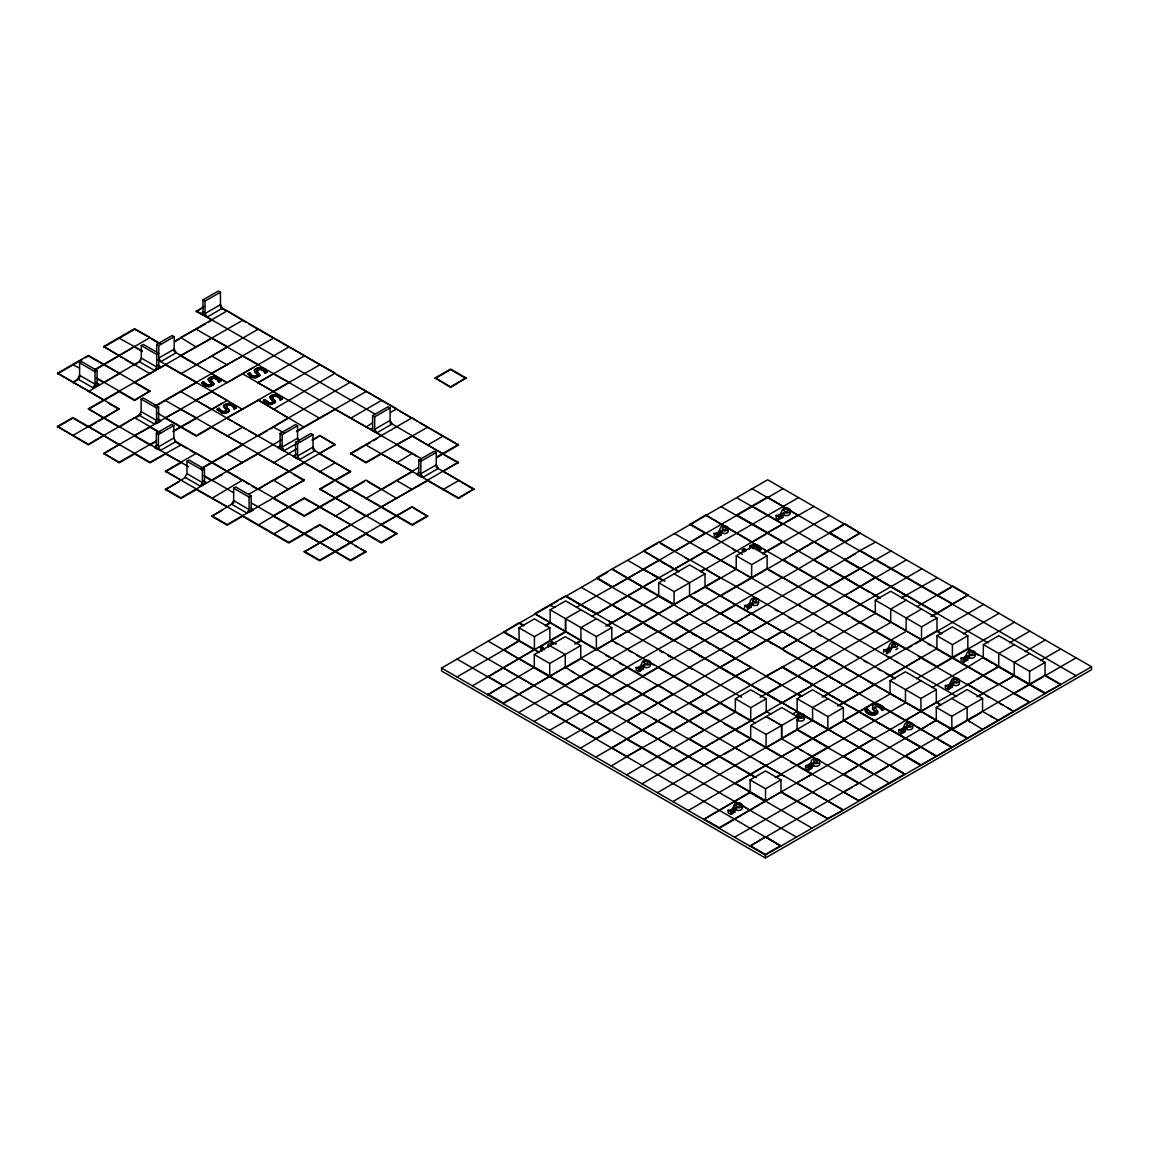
<?xml version="1.0" encoding="UTF-8"?>
<svg xmlns="http://www.w3.org/2000/svg" width="1149" height="1149" viewBox="0 0 1149 1149"><rect width="100%" height="100%" fill="white"/><g stroke="black" fill="none" stroke-linecap="round" stroke-linejoin="round"><path stroke-width="1.5" d="M534.299 685.738L503.348 667.986M531.111 684.014L673.113 765.277L906.058 631.375L906.144 617.975L921.57 609.071M642.262 747.468L611.196 765.995M719.848 530.307L719.892 531.628M811.093 763.74L811.639 762.462C809.657 759.618 814.454 758.139 816.594 758.8A4.653 2.686 0 0 1 819.783 760.638C820.07 765.765 813.09 762.031 810.892 764.746L812.242 765.521L812.242 768.049L810.921 768.81L809.557 768.035M950.855 683.037L952.104 681.242M213.757 383.852L212.953 385.489L209.664 386.682A5.601 3.232 0 0 1 206.504 386.366C202.827 386.739 200.371 379.989 203.962 382.574M229.168 410.566L228.364 412.204L225.089 413.396A5.601 3.232 0 0 1 221.929 413.08L217.118 409.374L219.1 408.225L221.326 411.385L225.85 411.73L226.583 409.949L223.653 406.602M259.918 375.694L256.988 370.94M275.343 402.409L275.444 401.662M211.272 383.752L209.463 385.375L207.079 385.188L203.962 382.272M257.534 374.861C255.868 377.533 251.301 375.953 250.223 373.368M272.959 401.561C269.426 406.904 265.721 396.922 263.38 400.771C265.606 397.971 271.265 407.55 272.844 401.044L269.914 397.698M874.734 708.272C878.253 703.116 881.613 712.351 884.313 709.378L883.179 706.549L879.502 704.481A5.601 3.232 0 0 0 876.342 704.165C870.741 704.222 872.407 708.904 875.351 711.217C871.373 716.531 868.098 706.635 865.254 709.694L865.254 711.188C867.639 715.238 874.82 717.206 877.85 712.983L877.161 711.217M210.655 379.63L213.7 378.265L217.204 379.744M256.916 370.739L259.961 369.36L263.48 370.854M272.342 397.439L274.194 395.845L276.679 396.032L279.595 398.028L280.37 400.154L282.439 398.66L280.255 399.78M208.156 379.357C210.454 375.867 215.911 376.685 218.827 378.998M223.581 406.071L224.012 404.994C227.717 401.906 234.109 403.629 236.177 407.866L234.109 409.058L233.807 407.794M254.417 370.452L254.863 369.389C257.333 367.22 261.196 367.465 263.911 369.03C268.823 369.763 265.39 376.283 264.169 371.314M269.843 397.166C272.428 393.375 278.489 394.624 281.347 397.525M92.968 387.759L95.022 384.197L79.611 375.292L77.558 378.854L92.968 387.759L99.144 384.197L96.056 382.416M200.343 486.156L202.396 482.594L186.985 473.69L184.917 477.252L200.343 486.156L206.518 482.594L203.43 480.813M213.642 384.312L209.664 386.38A5.601 3.232 0 0 1 206.504 386.064L201.693 382.66M229.068 411.026L225.089 413.094A5.601 3.232 0 0 1 221.929 412.778L217.118 409.374M259.918 375.407L255.94 377.777A5.601 3.232 0 0 1 252.78 377.461C249.089 377.834 246.633 371.084 250.223 373.669C251.028 376.499 257.491 378.093 257.433 374.33L257.003 373.755M275.343 402.121L271.351 404.491A5.601 3.232 0 0 1 268.191 404.175L263.38 400.47M749.694 547.341L749.55 549.15M872.622 707.281L872.479 709.091L874.877 711.619M720.868 532.748L719.518 531.973C721.716 529.272 728.696 532.992 728.409 527.879A4.653 2.686 0 0 0 725.22 526.027C717.637 524.504 722.032 533.567 714.233 533.409L714.233 535.937L716.976 537.517L718.312 536.755L718.312 534.228L716.962 533.452L720.868 532.748L720.868 535.276L716.962 535.98L718.312 536.755M642.822 666.851L641.472 666.075C643.67 663.361 650.65 667.095 650.363 661.968A4.653 2.686 0 0 0 647.174 660.129C639.591 658.607 643.986 667.655 636.187 667.512L636.187 670.025L638.945 671.619L640.266 670.858L640.266 668.33L638.916 667.555L642.822 666.851L642.822 669.379L638.916 670.068L640.266 670.858M780.099 517.323L781.464 518.113L782.785 517.337L782.785 514.809L781.435 514.034L783.776 512.684C785.945 513.603 790.957 513.201 790.325 509.941A4.653 2.686 0 0 0 787.137 508.088C779.553 506.565 783.948 515.628 776.149 515.47L776.149 517.998L778.893 519.578L780.228 518.817L780.099 514.795L778.878 515.513L780.228 516.289L778.893 517.064L776.149 515.47M733.766 807.201L734.886 806.067M897.9 648.18L895.89 649.716M904.766 725.909L904.392 727.848M967.745 657.343L966.381 656.567C968.578 653.867 975.558 657.587 975.271 652.46A4.653 2.686 0 0 0 972.083 650.621C964.499 649.099 968.894 658.147 961.095 658.004L961.095 660.517L963.853 662.111L965.174 661.35L965.174 658.822L963.824 658.047L965.059 657.329L966.41 658.118L967.745 657.343L967.745 659.871L966.41 660.632L965.059 659.856L965.059 657.329M259.645 375.852L255.94 377.475A5.601 3.232 0 0 1 252.78 377.159L247.969 373.755M275.071 402.567L271.351 404.189A5.601 3.232 0 0 1 268.191 403.873L263.868 401.145M548.403 645.566L547.642 647.361M211.028 384.254L208.299 385.13L204.364 383.019M226.454 410.969L222.504 411.601L219.387 408.987M752.049 547.843C756.157 543.678 758.527 552.468 761.385 549.437L760.25 546.608L756.573 544.54A5.601 3.232 0 0 0 753.414 544.224L749.694 545.861L750.283 548.576M254.863 369.676C258.554 366.603 264.615 368.355 267.028 372.247M224.012 405.295L229.814 403.816L235.085 406.43M272.6 396.979C275.286 394.753 279.796 396.979 280.37 400.154M757.722 604.948L758.8 602.478M103.769 399.924L57.551 373.238L88.401 355.429L150.031 391.019L134.62 400.513L119.194 391.622L89.895 408.527M122.282 357.784L103.769 346.495L134.62 328.7L160.831 343.824M57.551 373.842L82.225 359.594M85.313 357.813L88.401 356.032L119.194 373.21M103.769 347.099L134.62 329.289L150.031 337.605L94.563 369.676M79.611 377.662L79.611 362.825L81.665 361.633L97.09 370.538L97.09 385.389M202.985 314.74L202.985 299.903L218.411 290.999L220.464 292.191L220.464 307.027M202.985 299.903L205.039 301.095L220.464 292.191M211.718 319.795L196.307 311.48L204.019 306.438M72.976 382.143L79.137 378.581L72.976 382.746M94.563 370.28L134.62 346.495M196.307 311.48L202.468 307.918M79.611 362.825L95.022 371.73L97.09 370.538M141.298 345.605L143.352 344.427L158.777 353.332L156.724 354.51L141.298 345.605L141.298 358.804M200.931 313.562L204.019 311.781M156.724 352.671L156.724 344.427L172.135 335.522L174.203 336.714L174.203 351.551M156.724 344.427L158.777 345.605L174.203 336.714M140.781 360.743L88.344 391.622M174.705 341.152L227.143 310.891L245.656 322.165M105.306 381.827L119.194 373.813M125.356 359.565L134.62 364.908L137.693 363.127M174.705 341.756L179.345 339.084M205.556 323.946L180.881 337.605L196.307 347.099M208.644 322.165L211.718 320.384M57.45 426.437L72.875 417.532L103.827 435.399L88.401 444.893L57.45 426.437L88.401 444.304L141.14 413.97M160.831 432.871L134.62 417.733L119.194 427.227L88.344 408.829L242.568 320.384M57.45 427.026L72.875 418.121L88.301 427.026M134.62 382.114L165.456 364.908L196.307 382.114M180.881 355.4L211.718 338.194L227.143 346.495M72.976 435.399L119.194 408.829L99.144 420.994M96.056 377.662L134.62 399.924L150.031 391.019M96.056 422.775L88.344 427.227L88.301 426.437M180.881 356.003L196.307 364.908L205.556 359.565M208.644 357.784L227.143 347.099M141.14 412.319L141.14 399.12L143.194 397.942L158.619 406.847L158.619 421.683M154.655 406.157L273.419 338.194M136.156 417.432L140.781 414.76M157.743 404.965L196.307 382.718M211.718 373.21L242.568 356.003L257.994 364.305M141.14 399.12L156.566 408.024L158.619 406.847M201.693 382.962L203.675 381.525M220.752 380.85C214.964 383.249 223.409 381.727 219.66 379.429M180.881 462.257L165.456 453.941L150.031 462.846L134.62 453.941L119.194 462.846L103.769 453.352L288.83 347.099M103.769 453.941L119.194 444.448M134.62 435.543L150.031 427.227L159.294 432.57M156.207 423.665L160.831 420.994M165.456 417.733L180.881 409.417L196.307 417.733M196.307 399.924L211.718 391.622L227.143 400.513L173.169 431.09M228.694 381.827L253.369 367.579M247.969 374.057L250.065 372.693M156.365 448.096L156.365 433.259L171.775 424.354L173.844 425.547L173.844 438.731M156.365 433.259L158.418 434.437L173.844 425.547M264.845 373.368L267.028 371.946M103.769 453.352L119.194 462.257L156.207 440.886M134.62 436.132L150.031 445.036L156.207 441.475M173.169 431.679L196.307 418.322M196.307 400.513L211.718 409.417L222.518 403.184M304.255 356.003L257.994 382.718L273.419 373.813L288.83 382.114M217.118 409.676L219.215 408.297M154.296 446.904L157.384 445.123M233.994 408.987L236.177 407.866M88.344 426.638L150.031 462.257L180.881 445.036L174.705 441.475M157.743 413.281L196.307 435.543L319.681 364.908M165.456 418.322L196.307 436.132L211.718 427.227L242.568 444.448M227.143 417.733L259.53 399.622M257.994 382.718L273.419 391.622L288.83 382.718M180.881 480.067L165.456 471.162L196.307 453.352L241.031 479.765M165.456 471.751L180.881 462.846M186.985 474.422L186.985 461.223L189.039 460.045L204.465 468.936L204.465 483.786M227.143 506.781L196.307 489.56L180.881 498.465L165.456 489.56L185.506 477.395M200.931 468.49L350.531 382.114L396.793 408.829L390.617 412.39M165.456 489.56L179.345 481.546M202.468 468.189L242.568 445.036M248.744 430.789L257.994 436.132L267.243 430.789M270.331 429.008L288.83 417.733M186.985 461.223L202.396 470.128L204.465 468.936M280.097 448.311L280.097 433.46L295.523 424.556L297.577 425.748L297.577 438.932M280.097 433.46L282.151 434.652L297.577 425.748M165.456 488.971L180.881 497.876L281.132 439.995M296.543 431.09L365.942 391.622M205.556 477.094L211.718 480.655L222.518 474.422M288.83 471.162L257.994 453.941L227.143 471.162M296.543 431.679L335.106 409.417L381.367 435.543M278.044 447.119L281.132 445.338M295.523 457.201L295.523 442.365L310.948 433.46L313.002 434.652L313.002 449.489L350.531 471.751L335.106 480.655L304.255 462.846L274.956 479.765M296.543 443.557L284.205 450.681L282.151 447.119L297.577 438.214L299.63 441.776M295.523 442.365L297.577 443.557L313.002 434.652M296.543 448.9L273.419 462.846M311.968 439.995L319.681 435.543L335.106 444.448L319.681 453.352M313.519 439.694L318.144 437.022M233.664 503.018L233.664 488.181L235.717 486.989L251.143 495.894L251.143 510.731M293.469 456.024L296.543 454.243M435.184 377.935L450.595 369.03L466.02 377.935L450.595 387.428L435.184 377.935L450.595 386.84L466.02 377.935M435.184 378.524L450.595 369.619L466.02 378.524M372.635 430.502L372.635 415.651L388.06 406.746L390.114 407.938L390.114 422.775L443.054 453.941L458.48 445.036L220.981 307.329M372.635 415.651L374.689 416.843L390.114 407.938M311.968 529.632L288.83 542.989L242.568 516.274L227.143 525.179L211.718 516.274L233.319 503.219M248.744 494.314L335.106 444.448M372.118 423.076L365.942 427.227M211.718 516.274L222.518 510.041M251.818 485.998L257.994 489.56L273.419 480.067L288.83 489.56M233.664 488.181L249.074 497.086L251.143 495.894M370.581 429.309L372.635 428.117M211.718 515.671L227.143 524.576L304.255 480.067L273.419 497.876M412.218 471.162L381.367 453.941L365.942 462.846L350.531 453.352L412.218 417.733L416.843 420.994M250.281 511.822L253.369 510.041M350.531 453.941L364.405 445.927M370.581 442.365L365.942 445.036L458.48 497.876L473.905 488.971L458.48 498.465L427.643 480.655L381.367 506.781M373.655 440.584L376.743 438.803M442.911 471.248L458.322 462.343L304.255 551.893L319.681 560.798L365.942 534.084L381.367 542.989L396.793 533.481L381.367 542.385L304.255 497.876L257.994 525.179M335.106 516.274L350.531 506.781L319.681 488.971L350.531 471.162M350.531 453.352L365.942 462.257L427.643 427.227M273.419 515.671L304.255 498.465L350.531 524.576M319.681 489.56L333.555 481.546M443.054 453.941L412.218 436.132L396.793 444.448M174.705 440.886L304.255 515.671L365.942 480.067L396.793 498.465M273.419 498.465L304.255 516.274L364.405 481.546M418.796 474.954L418.796 460.117L434.221 451.212L436.275 452.404L436.275 467.241M418.796 460.117L420.85 461.309L436.275 452.404M165.456 471.162L288.83 542.385L319.681 524.576L365.942 551.893L350.531 560.798L319.681 542.385M418.38 467.6L365.942 498.465M436.735 457L458.48 444.448M315.056 527.851L319.681 525.179L350.531 542.385M382.919 488.67L395.256 481.546M412.218 471.751L396.793 480.655L412.218 489.56M436.735 457.589L441.36 454.918M416.742 473.776L418.796 472.584M304.255 551.893L318.144 543.879M319.681 542.989L350.531 525.179M355.156 510.041L365.942 516.274L370.581 513.603M373.655 511.822L376.743 510.041M304.255 551.29L319.681 560.195L412.218 506.781L427.643 516.274L412.218 525.179L336.643 481.546M381.367 524.576L412.218 506.781M251.818 503.219L350.531 560.195L365.942 551.29M180.881 391.622L412.218 524.576L427.643 515.671M539.154 652.661L503.679 632.18L519.104 622.672L523.743 625.343M741.651 697.213L627.411 631.39L596.417 649.874L534.759 613.638L565.725 595.771L612.101 623.017M783.101 488.67L612.331 587.268L596.906 577.76L612.331 568.856L643.167 587.268M678.872 571.398L643.512 550.859L658.937 541.955L689.888 560.295M705.543 533.452L690.032 524.59L705.543 515.039L767.23 551.261M658.966 542.529L767.676 479.765L1091.55 666.75L1091.55 669.709L765.421 858.001L441.561 671.016L441.561 668.043L558.026 600.798M561.085 599.031L607.72 572.116M612.331 568.856L657.415 543.42M456.972 676.948L519.104 641.085L519.003 627.785L534.414 618.88L549.84 627.785L549.954 641.085L554.68 643.699M545.445 625.875L550.156 623.16L550.184 609.789L565.61 600.884L611.756 627.656L611.871 640.955M503.578 650.047L519.003 640.553M545.445 625.286L550.069 622.614M576.511 607.347L658.865 560.396M767.46 532.719L736.61 514.91L767.561 497.043L798.411 515.441M674.463 551.391L688.366 543.362M674.506 533.553L689.931 542.457L705.543 532.849M519.003 627.785L534.414 636.69L549.84 627.785M581.021 609.789L565.495 618.751L565.495 632.108L539.154 647.318M714.233 533.409L716.976 535.003L718.312 534.228M722.707 532.648L719.518 534.5L720.868 535.276M487.923 676.89L565.495 631.519M591.936 616.252L751.934 524.461M472.397 685.852L534.529 649.386M678.915 571.972L674.291 569.301L705.314 551.391M798.526 497.574L752.035 524.418M541.682 651.325L540.59 648.424L542.658 647.232L544.138 649.817M750.785 721.026L719.906 703.231L657.788 739.094L534.299 667.928L534.299 654.571L565.265 636.69L580.69 645.594L580.805 658.894M596.331 618.751L580.92 627.656L580.92 641.013L576.281 643.684M674.133 605.006L658.707 596.101L658.707 582.744L689.544 564.935L704.969 573.839L705.084 587.139L720.552 596.015L751.618 578.076L702.226 549.61M780.099 514.795L781.464 515.585L782.785 514.809M487.923 694.7L534.299 667.325M574.744 643.986L580.92 640.424M605.81 626.047L658.592 596.173M700.574 571.34L705.199 568.669L720.624 578.162M798.411 514.853L720.854 560.224M487.822 694.757L503.348 685.206M607.361 625.745L627.627 613.451M700.574 571.929L720.768 560.267M753.385 541.438L765.809 534.271M813.952 506.479L767.345 532.791M742.326 551.247L742.326 549.753L744.394 548.561L745.873 551.161M534.299 654.571L549.725 663.476L580.69 645.594M596.446 649.257L596.331 636.56L611.756 627.656M674.018 605.078L674.133 591.649L704.969 573.839M694.255 593.387L736.193 569.172L736.265 555.771L751.69 546.867L767.115 555.771L767.115 569.128L785.844 558.313M761.385 547.944C760.595 550.486 748.66 540.159 753.299 548.877M487.923 694.111L503.348 703.016L642.822 622.485L828.012 729.27M612.101 605.207L643.052 622.356L720.624 577.574M762.606 553.33L782.771 541.696L736.61 514.91M503.248 703.662L565.38 667.196M566.917 666.908L579.254 659.785M628.948 631.088L641.458 623.864M627.598 614.069L643.052 622.945L689.659 595.441L720.509 613.839L735.978 604.92L751.46 613.781M762.591 553.933L829.377 515.384M751.575 578.105L751.69 564.676L767.115 555.771M534.414 667.267L565.265 685.077L658.248 631.39L673.673 640.295M689.544 631.72L674.133 622.227L767.115 568.54L936.88 666.42L967.831 648.539L1045.059 692.991L1060.484 684.689M782.771 560.094L813.722 541.624L829.147 551.118M860.213 532.59L844.788 542.084L829.377 532.59L844.788 523.685L860.213 533.179L813.621 560.08L829.047 568.985L855.474 553.732M518.673 712.567L596.317 667.741L658.018 703.346L766.541 640.094L903.976 719.834M705.084 604.345L658.434 631.878L673.86 640.783L689.544 631.131M753.169 577.186L765.593 570.005M788.889 556.561L843.251 525.165M549.61 712.509L565.035 703.016L611.311 730.319M580.69 694.571L596.116 685.077L626.952 703.475M580.805 658.291L611.756 676.043L689.213 631.318L781.851 685.278M689.443 631.189L782.541 577.444L828.831 604.733L847.531 593.932M829.147 550.529L798.182 568.999M534.084 721.471L627.268 667.67L719.805 721.098L735.331 712.136L735.36 698.764L750.785 689.86L766.211 698.764L766.211 712.121M782.57 578.019L798.095 569.057M744.624 608.022L744.624 605.494C752.423 605.652 748.028 596.59 755.611 598.126A4.653 2.686 0 0 1 758.8 599.965C759.087 605.078 752.107 601.358 749.909 604.058L751.259 604.848L751.259 607.361M751.259 604.848L747.353 605.537L748.703 606.313L748.703 608.841L747.367 609.616L747.367 607.089L744.624 605.494M636.187 667.512L638.945 669.091L640.266 668.33M747.367 607.089L748.703 606.313M644.661 666.75L641.472 668.589L642.822 669.379M739.769 750.541L627.067 685.005L580.575 712.437M534.759 613.638L642.722 675.971L813.521 577.947M860.098 568.87L844.673 559.965L860.098 550.472L952.636 603.886M549.509 730.376L580.46 712.509M673.429 712.251L704.495 694.326L658.219 667.612L611.627 694.513L580.791 676.704M737.428 621.882L742.096 619.182M745.184 617.401L751.46 613.193M875.639 542.084L860.098 550.472M580.69 693.982L611.527 711.791L658.018 684.948L673.443 694.441M782.771 559.506L829.032 586.205L891.064 550.989M564.935 739.281L595.886 721.414M596.001 721.342L858.447 569.818M735.762 640.654L766.828 622.715L782.311 631.591M549.61 711.92L595.886 738.62L611.311 729.73M626.952 721.285L673.443 693.838M748.157 629.939L766.713 640.596L828.802 604.747M844.458 595.713L906.489 559.893M580.36 748.186L642.492 711.719M644.029 711.418L656.452 704.251M751.073 649.63L782.311 630.988M850.576 592.18L875.524 577.171M611.311 748.128L673.328 711.719L704.294 730.06M688.983 703.274L751.015 667.468M766.771 639.964L782.196 648.869L844.228 613.049L848.881 616.309M595.785 757.09L625.286 740.057M626.837 739.152L657.903 721.227M797.736 639.892L782.196 648.869M844.256 613.638L859.782 604.661M890.848 586.737L875.308 595.699L872.206 593.932M921.9 568.798L890.949 586.679M875.294 613.523L875.294 600.166L890.719 591.261L936.981 617.975L936.981 631.332L941.634 633.989M611.311 747.525L626.722 756.43L657.688 739.152M642.377 712.38L673.328 729.529L797.392 658.492M901.635 597.724L937.325 577.703M766.44 675.77L783.46 666.535M875.208 613.566L797.564 658.406L812.975 667.31L828.573 657.702M901.606 598.327L906.374 594.981M906.144 600.166L890.719 609.071L890.719 622.428L766.397 694.197L781.808 703.102M688.754 739.022L719.719 721.155M760.15 697.213L781.851 684.675M917.046 606.629L952.751 586.019L968.176 594.923L932.457 616.137M626.622 774.9L673.113 747.468L812.013 828.127M673.213 747.999L704.28 730.06M790.699 510.989L937.225 595.57L951.2 587.498M750.67 721.084L750.785 707.669L766.211 698.764M930.934 616.424L968.176 594.923M642.047 783.805L735.245 729.4M736.782 729.112L766.282 712.078M783.374 702.211L795.797 695.03M798.9 693.249L811.323 686.068M745.931 741.636L750.642 738.908L750.67 725.536L766.096 716.631L781.521 725.536L781.521 738.893M800.25 713.831L797.162 712.05L797.162 698.693L812.587 689.788L843.323 707.669L843.323 720.423M875.294 600.166L921.57 626.88L936.981 617.975M883.682 652.388L883.682 649.86C891.48 650.018 887.085 640.955 894.669 642.492A4.653 2.686 0 0 1 897.857 644.33C898.145 649.444 891.164 645.724 888.967 648.424L890.331 649.214L890.331 651.727M890.331 649.214L886.41 649.903L887.76 650.693L887.76 653.207L886.439 653.982L886.439 651.454L883.682 649.86M886.439 651.454L887.76 650.693M891.308 647.074L891.308 649.602L892.17 646.585M688.639 756.904L704.064 765.205L750.556 738.965M792.537 714.132L797.162 711.461M822.066 697.084L936.981 630.729L941.62 633.401M657.472 792.709L719.604 756.243M724.229 754.161L742.886 743.389M823.632 696.768L828.3 694.082L843.768 702.944L782.081 666.736L812.932 684.545M851.94 618.105L905.943 649.242L912.191 645.637M915.265 643.871L921.469 640.28L921.57 626.88M923.035 639.39L983.587 604.417M765.981 747.87L766.096 734.441L781.521 725.536M781.737 725.407L797.162 716.502L781.737 707.597L766.326 716.502L781.737 725.407L781.737 738.175M828.012 698.693L812.472 707.669L827.898 716.574L843.323 707.669M983.257 675.842L936.88 649.199L936.981 635.77L952.406 626.88L967.831 635.77L967.831 649.128L970.934 650.909M812.587 720.366L672.897 801.614M837.492 705.989L936.88 648.611M766.067 747.812L797.133 729.874L858.849 765.478L936.421 720.093M839.029 705.687L874.849 684.416M894.927 678.757L890.303 676.086L921.455 657.515M963.293 633.946L999.012 613.322M967.271 738.505L890.044 693.45L890.044 680.696L905.455 671.792L936.306 689.601L936.306 702.355M936.981 635.77L952.406 644.675L967.831 635.77M734.915 783.604L874.619 702.355L951.731 746.879M688.308 810.519L765.866 765.148M724.344 723.827L781.492 756.717L890.202 693.953M916.6 678.714L1014.438 622.227M920.88 680.696L905.455 689.601L905.455 702.355M992.521 663.375L983.257 658.032L983.372 644.618L998.783 635.713L1045.059 662.427L1045.059 675.784L1076.125 657.846M750.11 779.884L765.521 788.789L765.521 801.542L750.11 792.638L750.11 779.884L765.521 770.979L780.947 779.884L780.947 792.638M961.095 658.004L963.853 659.583L965.174 658.822M969.584 657.242L966.381 659.081L967.745 659.871M865.254 709.694C867.639 713.759 874.82 715.726 877.85 711.49L874.849 707.324L875.581 705.831L880.105 706.175L882.331 709.034L884.313 707.885M750.326 792.523L703.734 819.409L750.225 791.991L765.751 801.413M775.115 777.614L827.898 747.137L797.162 729.27M776.667 777.313L781.392 774.584M796.918 765.622L843.51 738.721M874.389 738.692L843.553 720.294L859.035 729.759L874.561 720.796M905.627 702.858L874.619 720.753M932.026 687.619L967.745 666.995M1009.669 642.779L1029.863 631.131M890.044 680.696L920.88 698.491L936.306 689.601M1014.208 644.618L998.783 653.522L998.682 666.937L983.257 675.253M732.229 813.65L730.908 814.411L728.15 812.817L728.15 810.304C735.949 810.447 731.554 801.399 739.137 802.921A4.653 2.686 0 0 1 742.326 804.76C742.613 809.887 735.633 806.153 733.435 808.867L734.8 809.643L734.8 812.171L730.879 812.86L732.229 813.65L732.229 811.122L730.879 810.332L734.8 809.643M765.521 788.789L780.947 779.884M805.607 766.182L808.35 767.762L809.686 767.001L808.336 766.211L809.557 765.507L809.686 769.528L808.35 770.29L805.607 768.695L805.607 766.182L811.725 762.505M945.368 685.479C953.34 685.623 948.715 676.574 956.356 678.111A4.653 2.686 0 0 1 959.544 679.949C959.832 685.063 952.851 681.343 950.654 684.043L952.018 684.833L952.018 687.346L948.097 688.05L949.447 688.826L948.126 689.601L945.368 688.007L945.368 685.479L948.126 687.073L949.447 686.298L948.097 685.522L952.018 684.833M728.15 810.304L730.908 811.883L732.229 811.122M809.557 765.507L810.921 766.282L812.242 765.521M736.638 809.542L735.777 810.031L735.777 807.517M813.233 763.381L813.233 765.909L814.081 765.421M703.834 818.763L719.26 827.668L812.242 773.981L688.983 702.685M843.438 756.573L874.389 738.103M941.16 704.897L936.536 702.226L890.044 729.658M967.717 684.818L998.682 666.348M719.159 828.314L781.291 791.848L827.553 818.562L842.978 810.26M889.987 729.687L796.717 782.957L843.079 810.203M973.892 681.256L905.57 720.093L936.363 738.534L951.961 728.94M976.952 679.49L981.605 676.79M1025.095 651.684L1045.288 640.036M936.306 720.164L936.306 707.396L967.156 689.601L982.567 698.491L982.567 711.26M1029.633 653.522L1014.208 662.427L1014.208 675.784L995.594 665.156M898.733 729.629L901.477 731.209L902.812 730.448L901.462 729.672L902.683 728.954L902.812 732.976L901.477 733.737L898.733 732.143L898.733 729.629C906.532 729.773 902.137 720.725 909.721 722.247A4.653 2.686 0 0 1 912.909 724.085C913.196 729.213 906.216 725.479 904.019 728.193L905.369 728.969L905.369 731.496L904.048 732.258L902.683 731.482M902.683 728.954L904.048 729.73L905.369 728.969M907.207 728.868L906.36 729.356L906.36 726.843M843.323 774.44L874.274 755.97L766.326 693.651M976.851 696.754L1014.093 675.842M734.584 837.219L857.269 766.397M920.938 729.629L936.536 720.035M978.402 696.452L983.142 693.12M1000.133 683.899L1012.556 676.732M1040.52 660.589L1060.699 648.941M936.306 707.396L951.731 716.301L982.567 698.491M1029.518 684.747L1029.633 671.332L1045.059 662.427M827.553 801.356L750.01 846.124L765.421 836.63L780.846 846.124L765.421 836.63M843.208 792.322L889.699 764.875L905.125 774.383M844.458 595.11L1029.403 702.025L920.766 765.349L905.355 755.841L1045.059 675.181L1060.484 684.086M827.653 801.298L852.501 786.95M855.545 785.198L858.705 783.359L781.593 738.85M875.797 773.507L888.22 766.326M797.277 711.389L889.771 765.435L920.766 746.936L936.191 756.444M953.44 728.667L965.864 721.5M968.966 719.705L981.39 712.538M1029.403 702.025L1013.978 693.723L1043.522 676.675M750.01 845.535L765.421 854.439L780.846 845.535M843.208 791.718L858.633 800.623L905.125 773.78M1091.55 666.75L765.421 855.028L441.561 668.043M756.818 605.336L753.471 605.566M723.597 527.377L724.631 527.377M893.046 643.828L894.08 643.842M814.971 760.135L816.005 760.15M553.042 644.144L550.917 644.546L550.184 646.04M755.022 599.462L753.988 599.462A1.91 1.106 0 0 0 752.595 600.266L752.609 600.855M754.505 601.947L755.022 601.99A2.097 1.206 0 0 1 756.257 602.536M955.767 679.447L954.733 679.447A1.91 1.106 0 0 0 953.34 680.251L953.368 680.84M954.805 681.673L955.839 681.687A1.91 1.106 0 0 0 957.232 680.883L957.218 680.28M815.56 762.419L815.043 762.376A1.91 1.106 0 0 1 813.779 761.615M815.488 762.62L816.005 762.663A1.91 1.106 0 0 1 816.393 762.778M737.586 806.497L738.62 806.497A1.91 1.106 0 0 0 740.013 805.708L739.999 805.104M555.814 643.555L554.838 643.21A5.601 3.232 0 0 0 551.678 642.894L547.958 644.517L548.547 647.232M783.776 512.684L783.776 515.212L781.435 516.562L782.785 517.337M782.986 514.853C785.227 516.231 790.857 516.03 790.325 512.454A4.653 2.686 0 0 0 789.851 511.836M967.932 657.386C970.173 658.75 975.817 658.564 975.271 654.987A4.653 2.686 0 0 0 974.812 654.37M952.205 684.861C954.446 686.24 960.09 686.039 959.544 682.463A4.653 2.686 0 0 0 959.085 681.845M905.57 729.012C907.811 730.376 913.441 730.189 912.909 726.613M643.023 666.894C645.264 668.258 650.894 668.072 650.363 664.495A4.653 2.686 0 0 0 649.903 663.878M813.233 765.909C815.417 766.843 820.415 766.426 819.783 763.166M734.987 809.686C737.227 811.05 742.872 810.864 742.326 807.287A4.653 2.686 0 0 0 741.866 806.67M829.377 532.59L844.788 541.495M752.15 488.727L786.074 508.318M1076.024 675.713L937.325 595.512M844.673 559.376L937.096 613.451M752.035 506.005L860.098 568.267M859.983 568.338L875.409 577.243M906.259 595.053L937.096 612.862M872.436 575.994L906.374 595.584M915.624 600.927L918.712 602.708M736.624 497.689L782.986 524.346M872.321 576.051L906.274 595.642M932.471 610.78L988.011 642.822M1046.595 676.675L1058.947 683.784M983.372 644.618L1029.633 671.332M879.919 597.782L721.098 506.666M1014.208 675.784L983.257 657.443L967.831 666.937M1015.759 676.675L1045.059 692.991M830.569 569.89L869.147 592.137M876.845 596.604L879.947 598.37M975.544 653.58L978.646 655.361M1015.644 676.732L1044.958 693.637M764.142 549.481L921.455 639.706M927.731 643.785L930.819 645.566M984.679 676.804L997.045 683.914M744.394 550.055L744.696 551.017M690.118 523.944L742.441 554.292M967.717 684.215L1013.978 711.533M733.191 549.538L736.38 551.261M768.652 570.019L781.018 577.128M830.339 605.638L842.72 612.747M918.252 656.395L983.142 693.723M986.23 695.504L989.303 697.285M1000.018 703.561L1003.192 705.299M1007.702 708.028L1010.905 709.752M736.265 555.771L751.69 564.676M952.449 683.914L953.857 684.718L952.995 685.221L952.995 682.693M950.654 686.571L952.018 687.346M998.452 720.495L982.912 711.662M797.966 604.747L801.04 606.528M805.564 609.257L808.752 610.981M816.465 615.433L813.262 613.121M887.301 656.452L890.489 657.573M895.014 660.905L898.202 662.614M905.843 667.124L956.729 696.495M990.625 716.114L993.828 717.823M951.731 698.491L967.156 707.396L967.156 720.164M736.049 586.478L894.899 678.183M660.474 543.434L672.854 550.543M685.264 557.624L688.352 559.405M706.736 570.148L736.15 586.407M774.598 609.329L777.801 611.038M788.473 617.343L791.675 619.052M817.901 634.191L820.975 635.971M856.45 656.452L859.538 657.645M864.048 660.977L867.251 662.686M877.922 668.991L881.125 670.7M885.75 673.371L888.838 675.152M939.652 704.581L936.536 702.226M970.575 722.348L967.372 720.035L982.797 729.529M643.512 550.859L674.248 569.329M967.372 737.845L720.509 596.044M705.084 586.536L735.934 604.934M751.345 613.25L766.771 622.744M782.196 631.06L797.621 639.964M828.458 657.774L874.734 685.077M661.896 562.206L665.099 563.915M757.564 617.372L760.724 619.124M786.864 634.291L790.024 636.043M797.665 640.524L828.573 658.305M846.971 669.048L850.174 670.772M854.684 673.501L857.886 675.224M868.558 681.515L921.11 711.13M928.751 716.215L931.911 717.953M936.464 720.667L951.961 729.529L951.731 716.301M958.122 733.091L961.21 734.872M220.981 307.918L225.606 310.589M248.744 323.946L335.106 373.21L273.419 409.417M336.643 374.703L348.98 381.827M398.33 410.308L410.667 417.432M419.931 422.775L458.48 445.036M674.133 573.839L689.544 582.744L689.544 596.101L705.084 604.934M664.984 581.193L643.397 569.329M196.307 310.891L375.206 414.171M658.707 577.703L643.282 569.387M704.969 604.417L751.245 631.72M458.322 462.343L442.911 454.027M627.914 560.453L643.339 569.358M644.819 570.277L648.022 572.001M652.531 574.73L661.896 580.015M769.801 642.377L772.947 644.115M783.517 650.478L796.013 657.515M816.063 669.091L819.208 670.829M829.894 677.134L833.097 678.844M837.607 681.587L840.795 683.296M940.93 741.234L944.133 742.958M444.448 454.918L458.322 462.932M658.707 582.744L674.133 591.649M867.624 710.958L867.323 708.502M901.462 732.186L902.812 732.976M658.707 595.512L674.133 604.417M936.306 755.783L859.079 711.92M421.468 458.695L196.307 329.289M436.735 467.686L473.905 488.971M643.167 586.665L674.018 604.475M828.242 693.522L812.817 685.206M859.079 711.332L843.653 703.016M627.857 578.292L643.282 587.196M720.394 631.72L717.306 629.939L720.394 631.131M728.107 636.173L725.019 634.392L728.049 636.201M782.081 667.339L812.932 685.149M820.645 689.601L823.718 691.382L820.53 689.659M859.193 711.849L920.88 746.879M931.681 753.701L934.769 755.482M398.33 445.927L410.667 453.051M416.843 456.613L412.218 453.352L396.793 462.846M473.905 489.56L443.054 471.162M612.331 569.459L735.82 640.625M828.3 694.082L920.837 747.496M596.906 577.76L612.331 586.665M689.386 631.806L596.848 578.392M674.133 622.227L735.59 658.564M905.355 755.841L920.766 764.746M627.627 595.642L658.478 613.451M797.277 693.579L801.901 696.251L797.277 694.183M416.843 474.422L421.468 477.094M692.517 633.559L697.141 636.23L692.301 633.702M703.317 639.792L700.229 638.011L703.274 639.821M715.655 646.916L718.743 648.697M729.529 654.93L735.705 658.492L720.121 667.483L766.44 694.183M797.392 694.111L800.48 695.892M729.414 655.002L751.073 667.425L735.59 675.77M766.44 676.373L800.422 695.921M860.515 730.678L920.722 765.378M797.162 698.693L812.587 707.597L812.587 720.954M174.705 351.838L227.143 382.718M612.101 604.604L627.526 614.112M858.849 747.08L874.274 755.97M151.582 339.084L157.743 342.646M211.718 373.813L225.606 381.827M288.83 418.322L257.994 399.924L304.255 427.227M335.106 445.036L319.681 435.543M581.322 587.354L612.173 605.164M616.841 607.807L619.929 609.588M644.56 623.864L656.898 630.988M698.535 655.031L701.666 656.783M735.547 676.388L689.328 649.659M758.685 689.745L761.801 691.511M788.027 706.649L791.115 708.43M891.308 766.326L903.645 773.449L891.236 766.369M644.374 623.964L656.711 631.088M698.463 655.059L701.551 656.84M803.338 715.612L828.127 729.198M218.683 382.344L217.908 380.218M142.318 350.948L119.194 338.194M157.743 359.852L242.568 409.417M284.205 432.871L273.419 427.227M766.211 711.518L770.95 714.132M843.438 755.97L889.699 783.288M134.62 347.099L142.318 351.551M319.681 453.941L350.531 471.751M367.493 481.546L379.831 488.67M413.755 508.26L427.643 516.274M565.796 596.317L596.633 614.126L658.822 577.631M608.97 621.25L627.483 631.936M659.871 650.636L662.987 652.388M670.7 656.84L667.583 655.088L670.585 656.912M689.213 667.526L692.301 669.307M872.694 773.507L860.357 766.383L864.91 769.098M570.349 599.031L565.725 595.771M573.423 600.812L596.561 613.58M608.898 621.293L611.986 622.485M659.799 650.679L662.872 652.46M867.998 770.878L872.622 773.55M157.743 365.195L160.831 366.976M735.36 698.764L750.785 707.669M103.769 346.495L150.031 373.813M550.184 605.336L554.924 607.347M611.871 640.352L755.41 723.094M843.323 773.851L874.044 791.718M227.143 418.322L231.768 420.994M234.856 422.775L245.656 429.008M278.044 447.708L284.205 451.27M293.469 456.613L298.094 459.284M615.074 642.664L618.148 644.445M628.92 650.693L632.036 652.46M636.546 655.203L639.749 656.912M650.42 663.203L653.623 664.926M800.106 749.536L803.223 751.288M807.733 754.031L810.935 755.74M550.184 609.789L596.331 636.56M750.67 725.536L766.096 734.441M304.255 480.067L165.456 400.513M319.681 488.971L396.793 533.481M134.62 382.718L150.031 391.622M293.469 474.422L304.255 480.655M381.367 525.179L396.793 534.084M605.595 655.26L608.783 656.969M619.469 663.275L622.672 664.984M790.656 762.103L793.858 763.826M798.368 766.555L858.633 800.623M79.137 367.895L72.976 364.937M97.593 379.156L102.232 381.827M549.954 640.481L556.13 644.043M842.978 809.657L735.03 747.927M519.204 623.218L523.829 625.889M588.518 663.346L591.706 665.056M659.454 704.294L671.892 711.36M759.704 762.175L784.494 776.351M157.585 418.71L160.673 420.491M549.725 645.666L565.265 654.499L565.265 667.856M57.551 373.238L119.194 408.829M108.394 403.184L119.194 409.417M182.418 445.927L187.043 448.598M190.131 450.379L194.755 453.051M248.744 484.217L242.568 480.067L211.718 498.465M355.156 545.66L358.244 547.441M361.317 549.222L365.942 551.893M503.693 631.577L539.154 652.058M565.265 667.267L580.69 676.761M688.754 738.434L756.502 777.672M571.527 671.361L574.629 673.142M627.052 703.418L642.478 712.323M653.178 718.613L755.065 777.313M781.277 792.451L827.553 818.562M88.344 408.829L188.594 466.709M204.019 475.614L233.319 492.533M154.655 447.708L157.743 449.489M273.419 516.274L318.144 542.098M503.578 649.458L518.888 659.023M626.952 720.682L642.262 730.247M734.915 783.015L765.751 800.824M518.888 658.42L549.725 676.23M642.262 729.658L688.524 756.961M488.153 641.156L532.877 666.966M659.224 740.042L671.677 747.109M251.143 508.361L253.197 509.538M119.194 445.036L103.769 435.543M739.31 803.625L734.685 801.542M742.398 805.406L750.11 810.447M472.612 650.119L534.199 685.795M628.388 740.042L631.462 741.823M796.487 837.104L626.722 739.224M733.435 811.381L734.8 812.171M487.923 676.301L780.961 846.066M457.087 659.081L503.348 685.795M758.498 546.838L759.46 547.455M881.412 706.779L882.375 707.396M868.802 712.581L869.664 713.199M720.452 532.332C722.592 534.299 728.868 534.199 728.409 530.393A4.653 2.686 0 0 0 727.949 529.775M796.659 719.848C798.799 721.802 805.076 721.701 804.616 717.91A4.653 2.686 0 0 0 803.424 716.746M744.25 551.908L742.326 549.753M542.515 650.578L540.59 648.424M228.22 409.044C222.332 405.496 231.61 403.112 233.333 407.234M256.04 372.836L257.433 374.617M210.741 382.962L208.156 379.055C211.229 374.775 218.597 376.8 220.752 381.152M257.39 371.515L260.019 375.249M255.121 371.917L256.04 373.138M273.591 399.278L272.342 397.152M760.25 548.102L761.385 549.437M883.179 708.043L884.313 709.378M274.496 399.838L275.444 401.963M213.527 383.249L210.712 380.147C211.057 376.211 217.836 378.165 218.382 381.382M228.953 409.949C221.57 405.367 232.213 402.093 233.807 408.096M282.439 398.962C280.413 394.567 272.873 392.613 269.843 396.865L272.844 401.331M211.157 383.522L208.228 379.902M272.414 397.655L275.401 401.504M210.712 379.845L213.714 383.694M254.504 370.998L255.121 372.219M264.643 372.477C264.098 369.26 257.319 367.321 256.988 371.242M228.953 409.662L229.125 410.408M910.568 724.43L910.597 725.033A1.91 1.106 0 0 1 909.204 725.823L908.17 725.823A1.91 1.106 0 0 1 906.906 725.062M906.719 724.99L906.705 724.387A1.91 1.106 0 0 1 908.098 723.583L909.132 723.597A1.91 1.106 0 0 1 910.396 724.344M796.085 716.617L797.162 714.161L801.413 713.543A4.653 2.686 0 0 1 804.616 715.382C805.679 720.868 796.085 715.712 798.067 720.653L798.914 717.637M756.459 600.295L756.487 600.898A1.91 1.106 0 0 1 755.094 601.703L754.046 601.688A1.91 1.106 0 0 1 752.796 600.941M736.15 805.664L736.121 805.061A1.91 1.106 0 0 1 737.514 804.257L738.548 804.271A1.91 1.106 0 0 1 739.812 805.018M226.683 410.767L223.581 405.769M211.157 383.235L211.272 384.053M229.125 410.107L229.168 410.868M213.714 383.393L213.757 384.154M254.417 370.15L254.504 371.285M968.722 655.217L968.722 657.731M966.41 658.118L966.41 660.632M963.853 659.583L963.853 662.111M952.406 644.675L952.406 658.032M951.731 747.468L936.421 738.505M950.683 685.594L950.683 688.122M949.333 684.818L949.447 688.826M948.126 687.073L948.126 689.601M920.88 698.491L920.995 711.791M905.8 667.138L689.888 542.486M904.048 729.73L904.048 732.258M901.477 731.209L901.477 733.737M888.996 649.975L888.996 652.503M887.646 649.199L887.646 651.713M882.331 709.034L882.331 710.513M882.217 708.962L882.217 710.441M875.294 595.713L859.869 604.618M867.438 708.574L867.438 710.053M859.869 586.809L844.572 577.243M859.308 693.982L812.932 667.339M858.964 729.787L843.553 738.692M829.032 568.999L813.607 577.904M827.898 716.574L827.898 729.328M827.898 747.137L812.587 738.175M810.921 766.282L810.921 768.81M808.35 767.762L808.35 770.29M797.162 716.502L797.047 729.931M781.464 515.585L781.464 518.113M778.893 517.064L778.893 519.578M765.421 854.439L765.421 858.001M759.288 549.021L759.417 550.572M753.098 602.22L753.098 604.733M752.25 602.708L752.25 605.236M751.92 541.696L705.543 515.039M751.345 631.648L720.394 613.322M749.938 605.609L749.938 608.137L748.574 607.347L748.574 604.834M744.394 548.561L744.509 550.112M735.705 640.094L751.187 649.558L704.854 622.873M733.464 810.404L733.464 812.932M732.114 809.628L732.114 812.156M730.908 811.883L730.908 814.411M721.859 530.623L721.859 533.15M719.547 533.524L719.547 536.052M718.182 532.734L718.182 535.262M716.976 535.003L716.976 537.517M705.199 568.669L689.773 559.764M643.813 664.725L643.813 667.239M641.501 667.626L641.501 670.14M640.137 666.837L640.137 669.364M638.945 669.091L638.945 671.619M565.61 618.693L565.61 632.051M549.725 663.476L549.725 676.833M542.658 647.232L542.773 648.783M534.414 636.69L534.414 650.047M458.48 480.655L443.054 489.56M443.054 436.132L427.643 445.036M420.85 461.309L420.85 476.146M381.367 400.513L350.531 418.322M374.689 416.843L374.689 431.679M335.106 462.846L319.681 471.751M319.681 418.322L242.568 373.813M297.577 443.557L297.577 458.394M288.83 525.179L273.419 534.084M282.151 434.652L282.151 449.489M257.994 329.289L180.881 373.813M249.074 497.086L249.074 511.923M242.568 427.227L227.143 436.132M242.568 462.846L227.143 453.941M227.143 364.908L211.718 356.003M205.039 301.095L205.039 315.932M202.396 470.128L202.396 484.964M158.777 345.605L158.777 368.168M158.418 434.437L158.418 449.288M156.724 354.51L156.724 369.36M156.566 408.024L156.566 422.875M95.022 371.73L95.022 386.567M644.158 664.797A1.91 1.106 0 0 1 645.551 663.993L646.585 664.007A2.097 1.206 0 0 1 647.49 664.309M737.629 806.497A1.91 1.106 0 0 1 736.322 805.736M736.624 807.072A1.91 1.106 0 0 1 737.514 806.785L738.548 806.799A2.097 1.206 0 0 1 739.453 807.101M813.765 761.04A1.91 1.106 0 0 1 815.158 760.236M816.135 760.25A1.91 1.106 0 0 1 817.442 761.011L817.47 761.572A1.91 1.106 0 0 1 816.077 762.376L814.971 762.663A1.91 1.106 0 0 0 814.081 762.95M907.207 726.398A1.91 1.106 0 0 1 908.098 726.111L909.132 726.125A1.91 1.106 0 0 1 910.195 726.613M799.316 717.507A1.91 1.106 0 0 1 799.79 717.407L800.839 717.407A2.097 1.206 0 0 1 801.327 717.536M954.848 681.673A1.91 1.106 0 0 1 953.541 680.926M955.724 679.447A1.91 1.106 0 0 1 957.031 680.208M891.854 645.307A1.91 1.106 0 0 0 893.161 646.068L894.152 646.068A1.91 1.106 0 0 0 895.545 645.264L895.531 644.675A1.91 1.106 0 0 0 894.224 643.943M891.839 644.733A1.91 1.106 0 0 1 893.233 643.928M754.965 599.462A1.91 1.106 0 0 1 756.286 600.223M722.405 528.856A1.91 1.106 0 0 0 723.712 529.603L724.703 529.617A1.91 1.106 0 0 0 726.096 528.813L726.067 528.21A1.91 1.106 0 0 0 724.76 527.492M722.391 528.281A1.91 1.106 0 0 1 723.769 527.477M722.707 530.177A1.91 1.106 0 0 1 723.597 529.89L724.631 529.904A2.097 1.206 0 0 1 725.536 530.206M644.158 662.269L644.172 662.872A2.097 1.206 0 0 0 645.623 663.705L646.657 663.72A1.91 1.106 0 0 0 648.05 662.916L648.022 662.312A2.097 1.206 0 0 0 646.585 661.479L645.551 661.465A1.91 1.106 0 0 0 644.158 662.269M784.121 510.228L784.135 510.831A2.097 1.206 0 0 0 785.571 511.664L786.62 511.678A1.91 1.106 0 0 0 787.999 510.874L787.984 510.271A2.097 1.206 0 0 0 786.548 509.438L785.514 509.438A1.91 1.106 0 0 0 784.121 510.228M798.411 715.683L798.426 716.272A2.097 1.206 0 0 0 799.862 717.105L800.896 717.12A1.91 1.106 0 0 0 802.289 716.315L802.275 715.726A2.097 1.206 0 0 0 800.839 714.893L799.79 714.879A1.91 1.106 0 0 0 798.411 715.683M969.067 652.761L969.095 653.364A2.097 1.206 0 0 0 970.532 654.198L971.566 654.212A1.91 1.106 0 0 0 972.959 653.408L972.944 652.804A2.097 1.206 0 0 0 971.494 651.971L970.46 651.957A1.91 1.106 0 0 0 969.067 652.761M141.298 358.071L139.244 361.633L154.655 370.538L156.724 366.976L141.298 358.071M141.14 411.586L139.086 415.148L154.512 424.053L156.566 420.491L141.14 411.586M233.664 500.634L231.595 504.196L247.021 513.1L249.074 509.538L233.664 500.634M220.464 304.657L205.039 313.562L207.093 317.124L222.518 308.219L220.464 304.657M174.203 349.167L158.777 358.071L160.831 361.633L176.257 352.729L174.203 349.167M173.844 437.999L158.418 446.904L160.472 450.465L175.898 441.561L173.844 437.999M313.002 447.119L297.577 456.024L299.63 459.586L315.056 450.681L313.002 447.119M390.114 420.405L374.689 429.309L376.743 432.871L392.168 423.967L390.114 420.405M436.275 464.871L420.85 473.776L422.904 477.338L438.329 468.433L436.275 464.871M711.03 644.244L707.942 642.463L710.972 644.273"/></g></svg>
